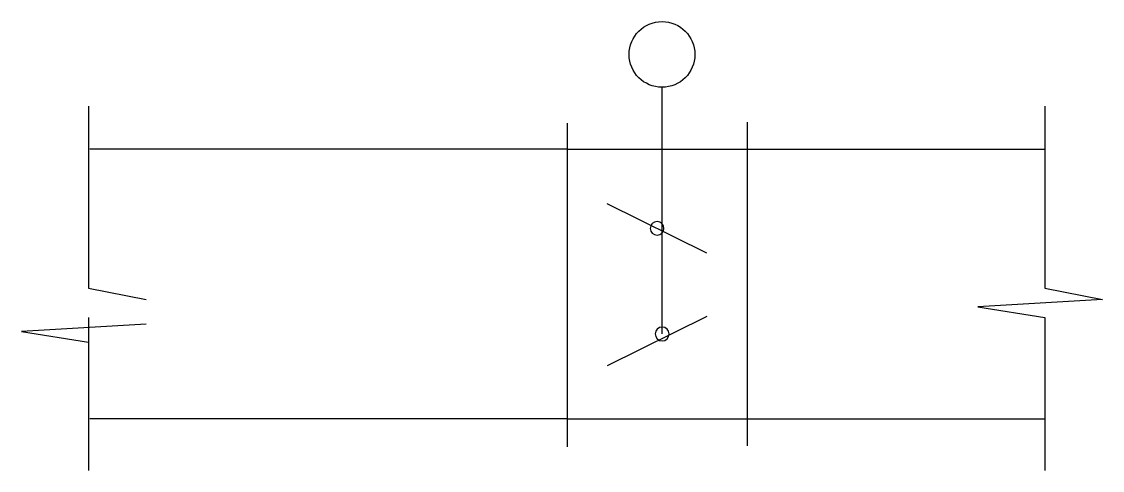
# Model space of a CAD drawing. Header units: metres. Extents: x -19845.3 to -19796.3, y -11892.4 to -11872.1.
import ezdxf

# ---------------------------------------------------------------- set-up
doc = ezdxf.new("R2010")
doc.units = ezdxf.units.M
doc.layers.add('1', color=7, linetype='Continuous')

msp = doc.modelspace()

# ---------------------------------------------------------------- linework, layer by layer
at = {"layer": '1'}
for p, q in [((-19816.31, -11886.25), (-19816.31, -11875.07)), ((-19842.32, -11875.92), (-19842.32, -11884.18)), ((-19798.95, -11875.92), (-19798.95, -11884.18)), ((-19820.61, -11876.68), (-19820.61, -11891.37)), ((-19812.45, -11876.64), (-19812.45, -11891.32)), ((-19820.61, -11877.86), (-19842.26, -11877.86)), ((-19820.61, -11877.86), (-19812.45, -11877.86)), ((-19812.45, -11877.86), (-19798.95, -11877.86)), ((-19814.27, -11882.58), (-19818.79, -11880.35)), ((-19842.32, -11884.18), (-19839.7, -11884.69)), ((-19798.95, -11884.18), (-19796.34, -11884.69)), ((-19796.34, -11884.69), (-19801.99, -11885.02)), ((-19801.99, -11885.02), (-19798.95, -11885.5)), ((-19839.7, -11885.81), (-19845.35, -11886.14)), ((-19842.32, -11885.5), (-19842.32, -11892.44)), ((-19814.27, -11885.46), (-19818.79, -11887.7)), ((-19798.95, -11885.5), (-19798.95, -11892.44)), ((-19845.35, -11886.14), (-19842.32, -11886.62)), ((-19820.61, -11890.1), (-19842.26, -11890.1)), ((-19820.61, -11890.1), (-19812.45, -11890.1)), ((-19812.45, -11890.1), (-19798.95, -11890.1))]:
    msp.add_line(p, q, dxfattribs=at)
for points in [[(-19816.84, -11881.46, 1), (-19816.22, -11881.46, 1)], [(-19816.62, -11886.25, 1), (-19815.99, -11886.25, 1)]]:
    msp.add_lwpolyline(points, format="xyb", close=True, dxfattribs=at)
msp.add_circle((-19816.31, -11873.57), 1.49, dxfattribs=at)

doc.saveas('drawing.dxf')
